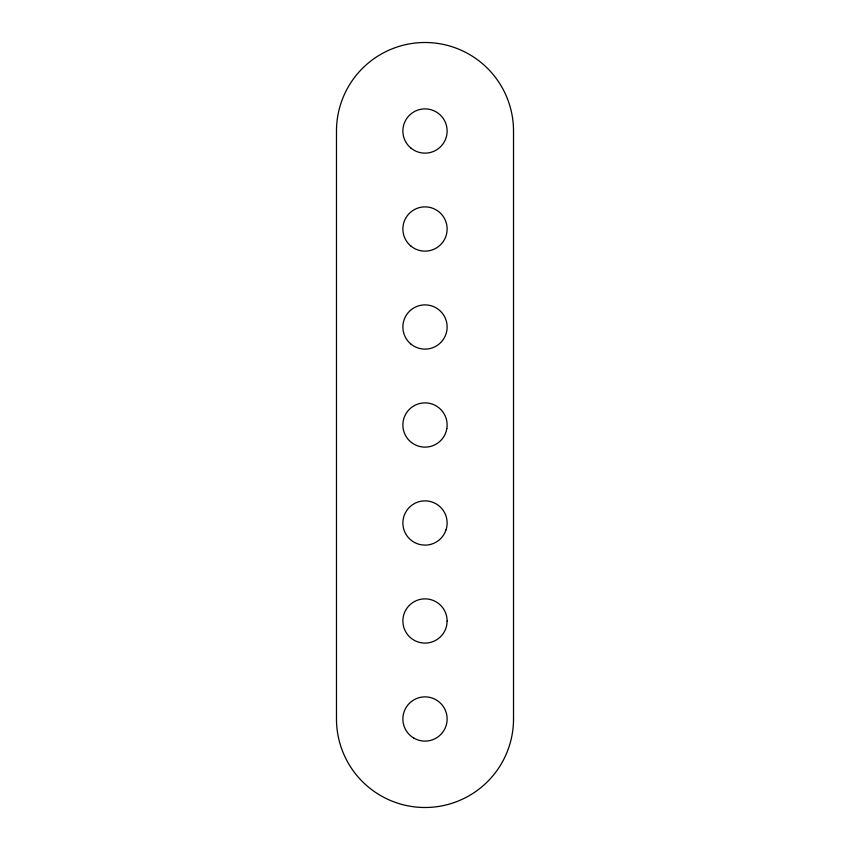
<?xml version="1.0" encoding="UTF-8"?>
<svg xmlns="http://www.w3.org/2000/svg" width="850" height="850" viewBox="0 0 850 850"><rect width="100%" height="100%" fill="white"/><g stroke="black" fill="none" stroke-linecap="round" stroke-linejoin="round"><path stroke-width="1.27" d="M447.132 620.989L446.856 624.452A22.132 22.132 0 0 1 403.144 624.452L402.868 620.989A22.132 22.132 0 0 1 425 598.867A22.132 22.132 0 0 1 447.132 620.989M446.856 428.464L446.048 431.842A22.132 22.132 0 0 1 403.144 428.464L402.868 425A22.132 22.132 0 0 1 421.536 403.144L425 402.868A22.132 22.132 0 0 1 446.856 428.464M446.048 529.837L444.72 533.046A22.132 22.132 0 0 1 425 545.126L421.536 544.85A22.132 22.132 0 0 1 405.28 512.954L407.097 509.989A22.132 22.132 0 0 1 421.536 501.139L425 500.862A22.132 22.132 0 0 1 446.048 529.837M513.517 718.983L513.517 131.017A88.517 88.517 0 0 0 425 42.5A88.517 88.517 0 0 0 336.483 131.017L336.483 718.983A88.517 88.517 0 0 0 425 807.5A88.517 88.517 0 0 0 513.517 718.983M413.939 738.151A22.132 22.132 0 0 0 447.132 718.983A22.132 22.132 0 0 0 413.939 699.826A22.132 22.132 0 0 0 413.939 738.151M411.071 148.208A22.132 22.132 0 0 0 446.856 134.47A22.132 22.132 0 0 0 417.074 110.351A22.132 22.132 0 0 0 411.071 148.208M411.071 344.197A22.132 22.132 0 0 0 446.856 330.469A22.132 22.132 0 0 0 417.074 306.351A22.132 22.132 0 0 0 411.071 344.197M411.071 246.202A22.132 22.132 0 0 0 446.856 232.475A22.132 22.132 0 0 0 417.074 208.346A22.132 22.132 0 0 0 411.071 246.202"/></g></svg>
